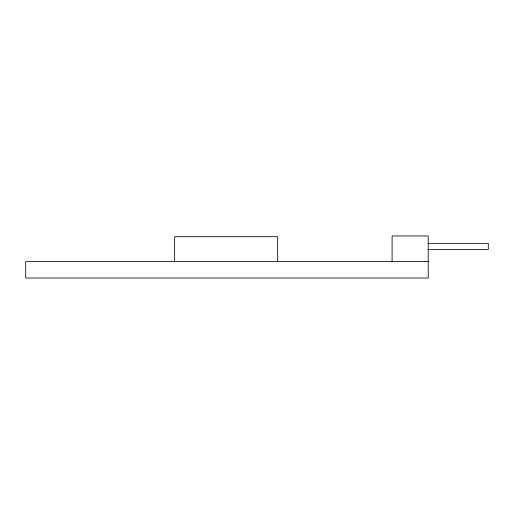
<?xml version="1.0" encoding="UTF-8"?>
<svg xmlns="http://www.w3.org/2000/svg" width="514" height="514" viewBox="0 0 514 514"><rect width="100%" height="100%" fill="white"/><g stroke="black" fill="none" stroke-linecap="round" stroke-linejoin="round"><path stroke-width="0.77" d="M428.226 243.411L488.3 243.411L488.3 249.489L428.226 249.489M428.226 261.53L25.7 261.53L25.7 278.035L428.226 278.035L428.226 235.965L392.105 235.965L392.105 261.53M277.669 261.53L277.669 236.703L174.644 236.703L174.644 261.53"/></g></svg>
